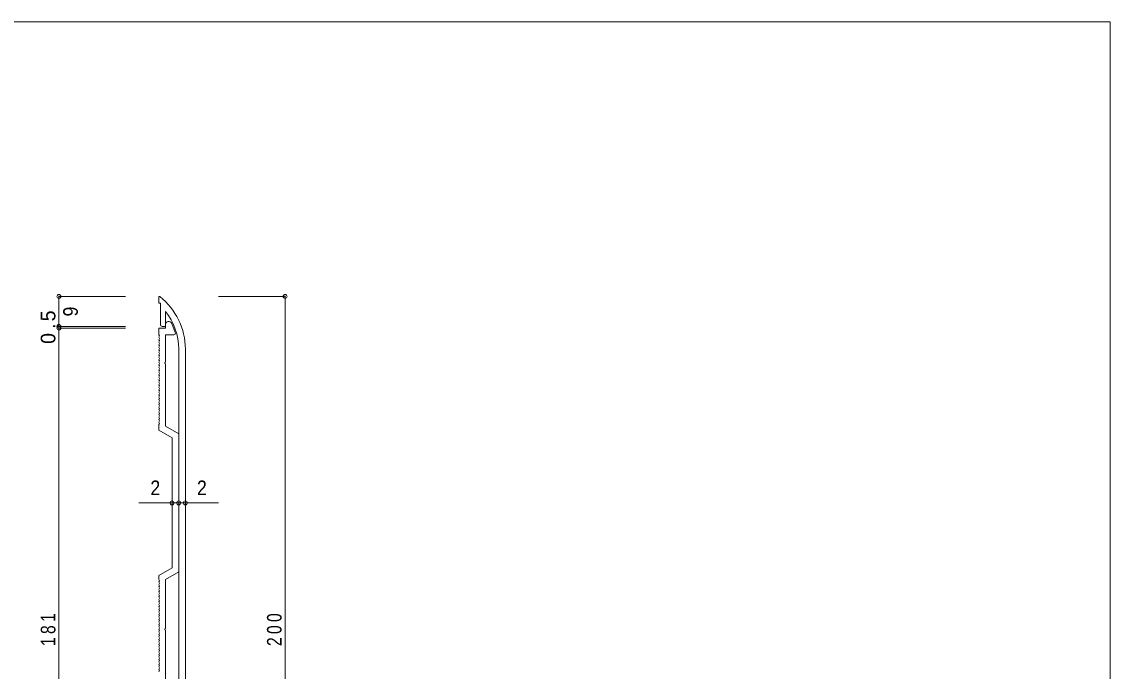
# Model space of a CAD drawing. Units: millimetres at full size, sheet at 1:2. Extents: x -282 to 282, y -195 to 195.
# Drawn here: x -45.2 to 282, y -0.1 to 195 of the extents above; entities that cross this region are included whole.
import ezdxf
from ezdxf.enums import TextEntityAlignment as Align

# ---------------------------------------------------------------- set-up
doc = ezdxf.new("R2010")
doc.units = ezdxf.units.MM
doc.header["$LTSCALE"] = 2
doc.header["$PDMODE"] = 32
doc.header["$PDSIZE"] = 1.2
for name, color, linetype, lineweight in [('4-0_ＫＢ製品', 2, 'Continuous', 9), ('4-3_寸法', 4, 'Continuous', 9), ('4-A_ベース', 3, 'Continuous', 9), ('F-0_図面枠', 5, 'Continuous', 9)]:
    doc.layers.add(name, color=color, linetype=linetype, lineweight=lineweight)
doc.styles.add('HGｺﾞｼｯｸM', font='')
doc.styles.get('HGｺﾞｼｯｸM').set_extended_font_data('HGｺﾞｼｯｸM')

msp = doc.modelspace()

# ---------------------------------------------------------------- linework, layer by layer
at = {"layer": '4-0_ＫＢ製品'}
for p, q in [((-4, 110.5), (-4, 112.3)), ((-3.5, 110.5), (-4, 110.5)), ((-3.5, 104), (-3.5, 110.5)), ((-2, 103.5), (-2, 108.019)), ((-2, 103.5), (-3, 103.5)), ((2, -71.705), (2, 96.705)), ((4, -71.705), (4, 96.705))]:
    msp.add_line(p, q, dxfattribs=at)
for centre, radius, start, end in [((-3.8, 112.3), 0.2, 51.96362, 180), ((-16, 96.705), 20, 0, 51.96362), ((-16, 96.705), 18, 0, 38.94244), ((-3, 104), 0.5, 180, 270)]:
    msp.add_arc(centre, radius, start, end, dxfattribs=at)
at = {"layer": '4-3_寸法'}
for p, q in [((-34, 103.5), (-34, 112.5)), ((-34, 112.5), (-14, 112.5)), ((34, 112.5), (14, 112.5)), ((34, -87.5), (34, 112.5)), ((-34, 103), (-34, 103.5)), ((-34, 103.5), (-14, 103.5)), ((-34, -78), (-34, 103)), ((-34, 103), (-14, 103))]:
    msp.add_line(p, q, dxfattribs=at)
msp.add_lwpolyline([(-10, 50.5), (2, 50.5), (14, 50.5)], dxfattribs=at)
for p in [(-34, 112.5), (34, 112.5), (-34, 103.5), (-34, 103), (0, 50.5), (2, 50.5), (4, 50.5)]:
    msp.add_point(p, dxfattribs=at)
at = {"layer": '4-A_ベース'}
for p, q in [((-4, 101), (-4, 103)), ((-2, 103), (-4, 103)), ((-2, 103), (-2, 104)), ((-0.067, 104.36), (0.967, 101.68)), ((-4, 101), (-3.8, 100.625)), ((-3.8, 100.625), (-4, 100.25)), ((-4, 100.25), (-3.8, 99.875)), ((-3.8, 99.875), (-4, 99.5)), ((-4, 99.5), (-3.8, 99.125)), ((-3.8, 99.125), (-4, 98.75)), ((-4, 98.75), (-3.8, 98.375)), ((-3.8, 98.375), (-4, 98)), ((-2, 92.75), (-2, 101)), ((0.5, 101), (-2, 101)), ((-4, 98), (-3.8, 97.625)), ((-3.8, 97.625), (-4, 97.25)), ((-4, 97.25), (-3.8, 96.875)), ((-3.8, 96.875), (-4, 96.5)), ((-4, 96.5), (-3.8, 96.125)), ((-3.8, 96.125), (-4, 95.75)), ((-4, 95.75), (-3.8, 95.375)), ((-3.8, 95.375), (-4, 95)), ((-4, 95), (-3.8, 94.625)), ((-3.8, 94.625), (-4, 94.25)), ((-4, 94.25), (-3.8, 93.875)), ((-3.8, 93.875), (-4, 93.5)), ((-4, 93.5), (-3.8, 93.125)), ((-3.8, 93.125), (-4, 92.75)), ((-4, 92.75), (-3.8, 92.375)), ((-3.8, 92.375), (-4, 92)), ((-4, 92), (-3.8, 91.625)), ((-3.8, 91.625), (-4, 91.25)), ((-2, 73.5), (-2, 92.25)), ((-4, 91.25), (-3.8, 90.875)), ((-3.8, 90.875), (-4, 90.5)), ((-4, 90.5), (-3.8, 90.125)), ((-3.8, 90.125), (-4, 89.75)), ((-4, 89.75), (-3.8, 89.375)), ((-3.8, 89.375), (-4, 89)), ((-4, 89), (-3.8, 88.625)), ((-3.8, 88.625), (-4, 88.25)), ((-4, 88.25), (-3.8, 87.875)), ((-3.8, 87.875), (-4, 87.5)), ((-4, 87.5), (-3.8, 87.125)), ((-3.8, 87.125), (-4, 86.75)), ((-4, 86.75), (-3.8, 86.375)), ((-3.8, 86.375), (-4, 86)), ((-4, 86), (-3.8, 85.625)), ((-3.8, 85.625), (-4, 85.25)), ((-4, 85.25), (-3.8, 84.875)), ((-3.8, 84.875), (-4, 84.5)), ((-4, 84.5), (-3.8, 84.125)), ((-3.8, 84.125), (-4, 83.75)), ((-4, 83.75), (-3.8, 83.375)), ((-3.8, 83.375), (-4, 83)), ((-4, 83), (-3.8, 82.625)), ((-3.8, 82.625), (-4, 82.25)), ((-4, 82.25), (-3.8, 81.875)), ((-3.8, 81.875), (-4, 81.5)), ((-4, 81.5), (-3.8, 81.125)), ((-3.8, 81.125), (-4, 80.75)), ((-4, 80.75), (-3.8, 80.375)), ((-3.8, 80.375), (-4, 80)), ((-4, 80), (-3.8, 79.625)), ((-3.8, 79.625), (-4, 79.25)), ((-4, 79.25), (-3.8, 78.875)), ((-3.8, 78.875), (-4, 78.5)), ((-4, 78.5), (-3.8, 78.125)), ((-3.8, 78.125), (-4, 77.75)), ((-4, 77.75), (-3.8, 77.375)), ((-3.8, 77.375), (-4, 77)), ((-4, 77), (-3.8, 76.625)), ((-3.8, 76.625), (-4, 76.25)), ((-4, 76.25), (-3.8, 75.875)), ((-3.8, 75.875), (-4, 75.5)), ((-4, 75.5), (-3.8, 75.125)), ((-3.8, 75.125), (-4, 74.75)), ((-4, 74.75), (-3.8, 74.375)), ((-3.8, 74.375), (-4, 74)), ((-4, 72.345), (-4, 74)), ((-4, 72.345), (0, 70.036)), ((-2, 73.5), (2, 71.191)), ((0, 30.964), (0, 70.036)), ((2, 29.809), (2, 71.191)), ((0, 30.964), (-4, 28.655)), ((2, 29.809), (-2, 27.5)), ((-4, 27.5), (-4, 28.655)), ((-4, 27.5), (-3.8, 27.125)), ((-3.8, 27.125), (-4, 26.75)), ((-4, 26.75), (-3.8, 26.375)), ((-3.8, 26.375), (-4, 26)), ((-2, 12.75), (-2, 27.5)), ((-4, 26), (-3.8, 25.625)), ((-3.8, 25.625), (-4, 25.25)), ((-4, 25.25), (-3.8, 24.875)), ((-3.8, 24.875), (-4, 24.5)), ((-4, 24.5), (-3.8, 24.125)), ((-3.8, 24.125), (-4, 23.75)), ((-4, 23.75), (-3.8, 23.375)), ((-3.8, 23.375), (-4, 23)), ((-4, 23), (-3.8, 22.625)), ((-3.8, 22.625), (-4, 22.25)), ((-4, 22.25), (-3.8, 21.875)), ((-3.8, 21.875), (-4, 21.5)), ((-4, 21.5), (-3.8, 21.125)), ((-3.8, 21.125), (-4, 20.75)), ((-4, 20.75), (-3.8, 20.375)), ((-3.8, 20.375), (-4, 20)), ((-4, 20), (-3.8, 19.625)), ((-3.8, 19.625), (-4, 19.25)), ((-4, 19.25), (-3.8, 18.875)), ((-3.8, 18.875), (-4, 18.5)), ((-4, 18.5), (-3.8, 18.125)), ((-3.8, 18.125), (-4, 17.75)), ((-4, 17.75), (-3.8, 17.375)), ((-3.8, 17.375), (-4, 17)), ((-4, 17), (-3.8, 16.625)), ((-3.8, 16.625), (-4, 16.25)), ((-4, 16.25), (-3.8, 15.875)), ((-3.8, 15.875), (-4, 15.5)), ((-4, 15.5), (-3.8, 15.125)), ((-3.8, 15.125), (-4, 14.75)), ((-4, 14.75), (-3.8, 14.375)), ((-3.8, 14.375), (-4, 14)), ((-4, 14), (-3.8, 13.625)), ((-3.8, 13.625), (-4, 13.25)), ((-4, 13.25), (-3.8, 12.875)), ((-3.8, 12.875), (-4, 12.5)), ((-3.8, 12.125), (-4, 12.5)), ((-4, 11.75), (-3.8, 12.125)), ((-3.8, 11.375), (-4, 11.75)), ((-4, 11), (-3.8, 11.375)), ((-3.8, 10.625), (-4, 11)), ((-4, 10.25), (-3.8, 10.625)), ((-3.8, 9.875), (-4, 10.25)), ((-4, 9.5), (-3.8, 9.875)), ((-2, -2.5), (-2, 12.25)), ((-3.8, 9.125), (-4, 9.5)), ((-4, 8.75), (-3.8, 9.125)), ((-3.8, 8.375), (-4, 8.75)), ((-4, 8), (-3.8, 8.375)), ((-3.8, 7.625), (-4, 8)), ((-4, 7.25), (-3.8, 7.625)), ((-3.8, 6.875), (-4, 7.25)), ((-4, 6.5), (-3.8, 6.875)), ((-3.8, 6.125), (-4, 6.5)), ((-4, 5.75), (-3.8, 6.125)), ((-3.8, 5.375), (-4, 5.75)), ((-4, 5), (-3.8, 5.375)), ((-3.8, 4.625), (-4, 5)), ((-4, 4.25), (-3.8, 4.625)), ((-3.8, 3.875), (-4, 4.25)), ((-4, 3.5), (-3.8, 3.875)), ((-3.8, 3.125), (-4, 3.5)), ((-4, 2.75), (-3.8, 3.125)), ((-3.8, 2.375), (-4, 2.75)), ((-4, 2), (-3.8, 2.375)), ((-3.8, 1.625), (-4, 2)), ((-4, 1.25), (-3.8, 1.625)), ((-3.8, 0.875), (-4, 1.25)), ((-4, 0.5), (-3.8, 0.875)), ((-3.8, 0.125), (-4, 0.5)), ((-4, -0.25), (-3.8, 0.125))]:
    msp.add_line(p, q, dxfattribs=at)
for centre, radius, start, end in [((-1, 104), 1, 21.0888, 180), ((0.5, 101.5), 0.5, 270, 21.0888), ((-1.944, 92.5), 0.256, 102.68039, 257.31961), ((-1.944, 12.5), 0.256, 102.68039, 257.31961)]:
    msp.add_arc(centre, radius, start, end, dxfattribs=at)
at = {"layer": 'F-0_図面枠'}
for p, q in [((-282, 195), (282, 195)), ((282, 195), (282, -195))]:
    msp.add_line(p, q, dxfattribs=at)

# ---------------------------------------------------------------- texts
at = {"layer": '4-3_寸法', "color": 7, "style": 'HGｺﾞｼｯｸM', "width": 0.9}
msp.add_text('9', height=4.399, rotation=90, dxfattribs=at).set_placement((-27, 106.5), align=Align.BOTTOM_LEFT)
for p in [(-6.5, 51.5), (7.5, 51.5)]:
    msp.add_text('2', height=4.399, dxfattribs=at).set_placement(p, align=Align.BOTTOM_LEFT)
at = {"layer": '4-3_寸法', "color": 7, "char_height": 4.399, "attachment_point": 7, "rotation": 90, "style": 'HGｺﾞｼｯｸM'}
for s, insert in [('\\T1.38;0.5', (-35, 98.25)), ('\\T1.38;\\W0.8;181', (-35, 7.5)), ('\\T1.38;\\W0.8;200', (33, 7.5))]:
    msp.add_mtext(s, dxfattribs=dict(at, insert=insert))

doc.saveas('drawing.dxf')
